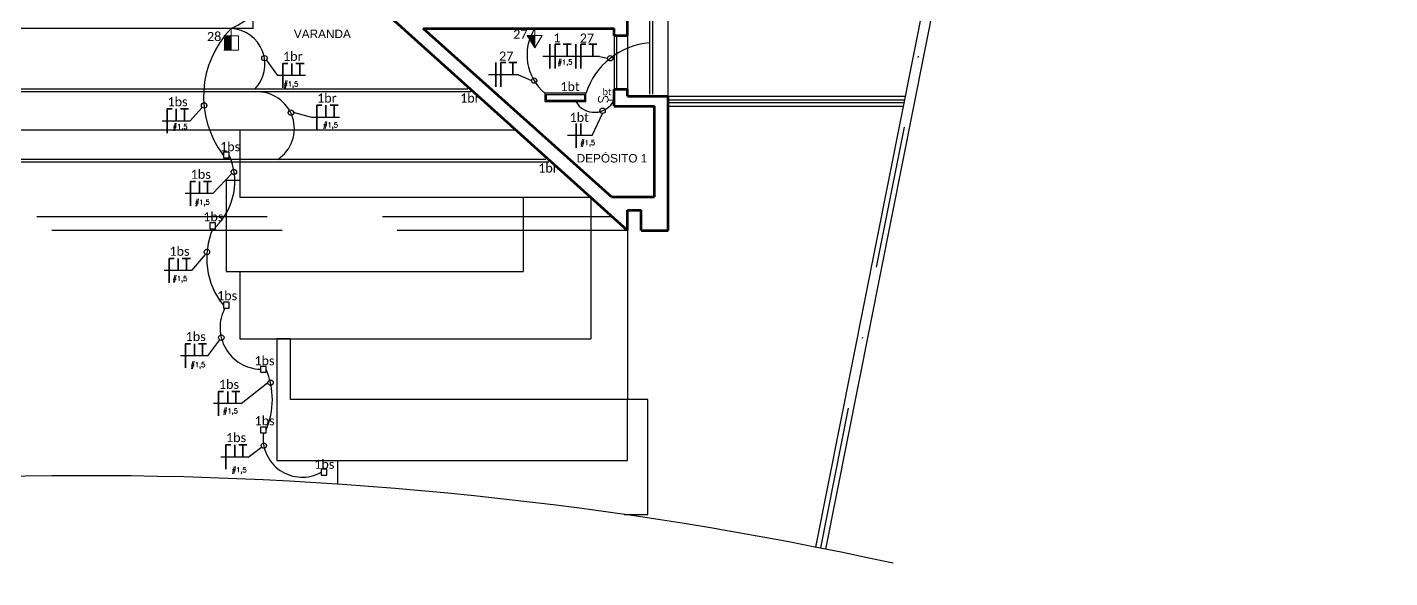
# Model space of a CAD drawing. Header units: millimetres. Extents: x 2775 to 3964, y 1473 to 2314.
# Drawn here: x 2938 to 3043.2, y 2046.6 to 2089.1 of the extents above; entities that cross this region are included whole.
import ezdxf

# ---------------------------------------------------------------- set-up
doc = ezdxf.new("R2010")
doc.units = ezdxf.units.MM
for name, pattern in [('ACAD_ISO02W100', [15, 12, -3]), ('ACAD_ISO04W100', [30, 24, -3, 0, -3]), ('CONTINUO', [0]), ('DASHDOT', [1, 0.5, -0.25, 0, -0.25]), ('DASHDOT2', [0.5, 0.25, -0.125, 0, -0.125]), ('DASHEDX2', [38.1, 25.4, -12.7])]:
    doc.linetypes.add(name, pattern=pattern)
for name, color, linetype in [('01', 254, 'Continuous'), ('02', 7, 'Continuous'), ('04', 4, 'Continuous')]:
    doc.layers.add(name, color=color, linetype=linetype)
for name, color, linetype, lineweight in [('06', 252, 'Continuous', 60), ('EJEL05130C', 130, 'Continuous', 30), ('EJEL0550C', 50, 'Continuous', 35), ('EJEL0580C', 80, 'Continuous', 9), ('EJEL25170C', 170, 'Continuous', 25), ('EJEL25170T', 170, 'ACAD_ISO02W100', 25), ('EJEL25170TP', 10, 'ACAD_ISO04W100', 25), ('Textos Iluminação', 111, 'DASHDOT2', 50)]:
    doc.layers.add(name, color=color, linetype=linetype, lineweight=lineweight)
doc.styles.add('CALIBRI - MUTABILE 25', font='calibri.ttf', dxfattribs={"height": 25})
doc.styles.add('ROMANS', font='romans', dxfattribs={"height": 0.2})
doc.styles.add('SR80', font='SIMPLEX', dxfattribs={"height": 0.1})
doc.styles.get("Standard").update_dxf_attribs({"font": 'arial.ttf'})

# ---------------------------------------------------------------- blocks, each defined once
blk = doc.blocks.new('A$C5CDA3447')
at = {"layer": 'EJEL0580C'}
blk.add_line((6.6, 0), (-6.6, 0), dxfattribs=at)
at = {"layer": 'EJEL0580C', "style": 'SR80'}
blk.add_text('S', height=21.2, rotation=270, dxfattribs=at).set_placement((6.6, 7.4))
blk = doc.blocks.new('A$C30B02EAA')
at = {"layer": 'EJEL0580C'}
h = blk.add_hatch(color=256, dxfattribs=at)
h.dxf.hatch_style = 1
h.paths.add_polyline_path([(0, 0), (0, -16.9), (28.7, 0)])
for p, q in [((0, 0), (-15.9, 0)), ((0, 0), (0, 16.9)), ((0, 16.9), (0, -16.9)), ((0, 16.9), (28.7, 0)), ((28.7, 0), (0, -16.9)), ((0, 0), (28.7, 0))]:
    blk.add_line(p, q, dxfattribs=at)
blk = doc.blocks.new('A$C230E665F')
at = {"layer": 'EJEL0580C'}
h = blk.add_hatch(color=256, dxfattribs=at)
h.dxf.hatch_style = 1
h.paths.add_polyline_path([(47.6, -15.9), (47.6, 0), (15.9, 0), (15.9, -15.9)])
h = blk.add_hatch(color=256, dxfattribs=at)
h.dxf.hatch_style = 1
h.paths.add_polyline_path([(47.6, 0), (15.9, 0), (15.9, -15.9), (47.6, -15.9)])
for p, q in [((0, 0), (47.6, 0)), ((0, 0), (47.6, 0)), ((15.9, 15.9), (47.6, 15.9)), ((15.9, -15.9), (15.9, 15.9)), ((15.9, -15.9), (15.9, 15.9)), ((47.6, -15.9), (47.6, 15.9)), ((47.6, -15.9), (47.6, 15.9))]:
    blk.add_line(p, q, dxfattribs=at)

msp = doc.modelspace()

# ---------------------------------------------------------------- linework, layer by layer
at = {"layer": '01', "linetype": 'DASHDOT', "ltscale": 22}
msp.add_line((2999.29, 2048.88), (3042.81, 2267.81), dxfattribs=at)
at = {"layer": '01', "ltscale": 5}
for p, q in [((2955.47, 2088.97), (2955.47, 2097.3)), ((2955.47, 2088.97), (2928.4, 2088.97)), ((2984.37, 2088.44), (2984.37, 2084.28)), ((2987.5, 2083.76), (3005.82, 2083.76)), ((2987.5, 2083.47), (3005.77, 2083.47)), ((2987.5, 2083.26), (3005.73, 2083.26)), ((2987.5, 2082.98), (3005.67, 2082.98)), ((2954.43, 2081.15), (2954.43, 2075.95)), ((2954.43, 2077.25), (2953.39, 2077.25)), ((2953.39, 2077.25), (2953.39, 2070.22)), ((2954.43, 2075.95), (2981.53, 2075.95)), ((2976.32, 2075.95), (2976.32, 2070.22)), ((2953.39, 2070.22), (2976.32, 2070.22))]:
    msp.add_line(p, q, dxfattribs=at)
at = {"layer": '01', "linetype": 'DASHEDX2', "ltscale": 0.7}
for p, q in [((2983.22, 2074.43), (2924.23, 2074.43)), ((2984.37, 2073.39), (2911.73, 2073.39))]:
    msp.add_line(p, q, dxfattribs=at)
at = {"layer": '01', "color": 40}
for points in [[(2953.61, 2079.42), (2953.17, 2079.42), (2953.17, 2078.98), (2953.61, 2078.98)], [(2952.57, 2073.96), (2952.13, 2073.96), (2952.13, 2073.51), (2952.57, 2073.51)], [(2953.61, 2067.84), (2953.17, 2067.84), (2953.17, 2067.39), (2953.61, 2067.39)], [(2956.48, 2062.89), (2956.03, 2062.89), (2956.03, 2062.45), (2956.48, 2062.45)], [(2956.48, 2058.2), (2956.03, 2058.2), (2956.03, 2057.76), (2956.48, 2057.76)], [(2961.16, 2054.95), (2960.72, 2054.95), (2960.72, 2054.5), (2961.16, 2054.5)]]:
    msp.add_lwpolyline(points, close=True, dxfattribs=at)
at = {"layer": '01', "ltscale": 5}
for points in [[(2981.53, 2075.95), (2981.53, 2065.01)], [(2984.37, 2073.39), (2984.37, 2065.01), (2984.37, 2060.33), (2958.34, 2060.33), (2958.34, 2065.01)], [(2954.43, 2070.22), (2954.43, 2065.01), (2981.53, 2065.01)], [(2958.34, 2065.01), (2957.3, 2065.01), (2957.3, 2055.64), (2984.37, 2055.64), (2984.37, 2060.33)], [(2984.11, 2051.47), (2985.94, 2051.47), (2985.94, 2060.33), (2984.37, 2060.33)], [(2961.98, 2055.64), (2961.98, 2053.81)]]:
    msp.add_lwpolyline(points, dxfattribs=at)
at = {"layer": '02', "ltscale": 5}
for p, q in [((2998.9, 2048.95), (3042.41, 2267.81)), ((2999.67, 2048.79), (3043.21, 2267.81)), ((2897.67, 2081.15), (2975.74, 2081.15))]:
    msp.add_line(p, q, dxfattribs=at)
at = {"layer": '02', "linetype": 'DASHEDX2', "ltscale": 0.7}
msp.add_line((2987.5, 2083.76), (2987.5, 2102.5), dxfattribs=at)
at = {"layer": '02', "color": 40, "ltscale": 15}
for p, q in [((2972.03, 2084.28), (2928.4, 2084.28)), ((2972.26, 2084.07), (2928.4, 2084.07)), ((2978.05, 2078.86), (2928.4, 2078.86)), ((2978.28, 2078.65), (2928.4, 2078.65))]:
    msp.add_line(p, q, dxfattribs=at)
for points in [[(2986.09, 2083.91), (2986.09, 2108.6), (2986.3, 2108.6), (2986.3, 2083.91)], [(2977.98, 2083.34), (2981.16, 2083.34), (2981.16, 2083.97), (2977.98, 2083.97), (2977.98, 2083.34)]]:
    msp.add_lwpolyline(points, dxfattribs=at)
at = {"layer": '02', "ltscale": 5}
msp.add_lwpolyline([(2983.33, 2088.44), (2983.33, 2084.28), (2983.54, 2084.28), (2983.54, 2088.44)], close=True, dxfattribs=at)
at = {"layer": '02', "color": 40, "ltscale": 15}
msp.add_lwpolyline([(2978.09, 2083.45), (2981.06, 2083.45), (2981.06, 2083.86), (2978.09, 2083.86)], close=True, dxfattribs=at)
at = {"layer": '02', "ltscale": 5}
msp.add_arc((2942.44, 1762.86), 291.6, 77.6386, 103.3519, dxfattribs=at)
at = {"layer": '06', "ltscale": 5}
for p, q in [((2984.37, 2073.39), (2965.89, 2090.01)), ((2984.37, 2088.44), (2984.37, 2090.01)), ((2983.14, 2075.99), (2968.6, 2088.97)), ((2968.6, 2088.97), (2983.33, 2088.97)), ((2983.33, 2088.44), (2983.33, 2088.97)), ((2983.33, 2088.44), (2984.37, 2088.44)), ((2983.33, 2082.98), (2983.33, 2084.28)), ((2983.33, 2084.28), (2984.37, 2084.28)), ((2984.37, 2083.76), (2984.37, 2084.28)), ((2984.37, 2083.76), (2987.5, 2083.76)), ((2987.5, 2073.39), (2987.5, 2083.76)), ((2983.33, 2082.98), (2986.46, 2082.98)), ((2986.46, 2075.99), (2986.46, 2082.98)), ((2983.14, 2075.99), (2986.46, 2075.99)), ((2984.37, 2073.39), (2984.37, 2074.95)), ((2984.37, 2074.95), (2985.42, 2074.95)), ((2985.42, 2073.39), (2985.42, 2074.95)), ((2985.42, 2073.39), (2987.5, 2073.39))]:
    msp.add_line(p, q, dxfattribs=at)
at = {"layer": 'EJEL05130C'}
for p, q in [((2982.2, 2086.81), (2977.83, 2086.81)), ((2982.2, 2086.81), (2982.82, 2086.67)), ((2959.5, 2085.33), (2957.37, 2085.33)), ((2975.94, 2085.4), (2973.64, 2085.4)), ((2975.94, 2085.4), (2976.95, 2084.95)), ((2950.58, 2081.82), (2948.44, 2081.82)), ((2962.13, 2082.1), (2960, 2082.1)), ((2981.63, 2080.7), (2982.44, 2082.41)), ((2981.63, 2080.7), (2979.72, 2080.7)), ((2952.36, 2076.23), (2950.23, 2076.23)), ((2950.72, 2070.29), (2948.59, 2070.29)), ((2951.98, 2063.71), (2949.85, 2063.71)), ((2954.54, 2060.02), (2952.41, 2060.02)), ((2955.09, 2055.9), (2952.96, 2055.9))]:
    msp.add_line(p, q, dxfattribs=at)
at = {"layer": 'EJEL05130C', "ltscale": 5}
for p, q in [((2957.37, 2085.33), (2956.5, 2086.55)), ((2950.58, 2081.82), (2951.54, 2082.87)), ((2960, 2082.1), (2958.58, 2082.48)), ((2952.36, 2076.23), (2953.82, 2077.77)), ((2950.72, 2070.29), (2951.8, 2071.54)), ((2951.98, 2063.71), (2952.89, 2064.94)), ((2954.54, 2060.02), (2956.6, 2061.64)), ((2955.09, 2055.9), (2956.12, 2056.65))]:
    msp.add_line(p, q, dxfattribs=at)
for centre in [(2956.34, 2086.68), (2951.68, 2083.03), (2958.38, 2082.48), (2953.98, 2077.9), (2951.9, 2071.72), (2953.01, 2065.11), (2956.81, 2061.64), (2956.29, 2056.78)]:
    msp.add_circle(centre, 0.208, dxfattribs=at)
at = {"layer": 'EJEL05130C'}
for centre in [(2983.03, 2086.67), (2977.16, 2084.95), (2982.44, 2082.62)]:
    msp.add_circle(centre, 0.208, dxfattribs=at)
at = {"layer": 'EJEL0550C', "ltscale": 0.015}
for p, q in [((2978.38, 2085.87), (2978.38, 2087.75)), ((2978.78, 2085.87), (2978.78, 2087.75)), ((2979.71, 2086.81), (2979.71, 2087.75)), ((2980.37, 2085.87), (2980.37, 2087.75)), ((2980.77, 2085.87), (2980.77, 2087.75)), ((2981.7, 2086.81), (2981.7, 2087.75)), ((2957.76, 2084.39), (2957.76, 2086.27)), ((2958.46, 2085.33), (2958.46, 2086.27)), ((2959.08, 2085.33), (2959.08, 2086.27)), ((2974.19, 2084.46), (2974.19, 2086.34)), ((2974.59, 2084.46), (2974.59, 2086.34)), ((2975.52, 2085.4), (2975.52, 2086.34)), ((2948.83, 2080.88), (2948.83, 2082.76)), ((2949.53, 2081.82), (2949.53, 2082.76)), ((2950.16, 2081.82), (2950.16, 2082.76)), ((2960.38, 2081.17), (2960.38, 2083.04)), ((2961.08, 2082.1), (2961.08, 2083.04)), ((2961.71, 2082.1), (2961.71, 2083.04)), ((2980.4, 2079.76), (2980.4, 2081.64)), ((2980.75, 2080.7), (2980.75, 2081.64)), ((2950.62, 2075.29), (2950.62, 2077.17)), ((2951.32, 2076.23), (2951.32, 2077.17)), ((2951.95, 2076.23), (2951.95, 2077.17)), ((2948.98, 2069.35), (2948.98, 2071.22)), ((2949.68, 2070.29), (2949.68, 2071.22)), ((2950.31, 2070.29), (2950.31, 2071.22)), ((2950.24, 2062.77), (2950.24, 2064.64)), ((2950.93, 2063.71), (2950.93, 2064.64)), ((2951.56, 2063.71), (2951.56, 2064.64)), ((2952.8, 2059.08), (2952.8, 2060.96)), ((2953.5, 2060.02), (2953.5, 2060.96)), ((2954.12, 2060.02), (2954.12, 2060.96)), ((2953.35, 2054.96), (2953.35, 2056.84)), ((2954.05, 2055.9), (2954.05, 2056.84)), ((2954.68, 2055.9), (2954.68, 2056.84))]:
    msp.add_line(p, q, dxfattribs=at)
at = {"layer": 'EJEL0550C'}
for p, q in [((2978.78, 2087.75), (2979.17, 2087.75)), ((2979.71, 2087.75), (2979.39, 2087.75)), ((2979.71, 2087.75), (2980.02, 2087.75)), ((2980.77, 2087.75), (2981.16, 2087.75)), ((2981.7, 2087.75), (2981.39, 2087.75)), ((2981.7, 2087.75), (2982.01, 2087.75)), ((2957.76, 2086.27), (2958.15, 2086.27)), ((2959.08, 2086.27), (2958.77, 2086.27)), ((2959.08, 2086.27), (2959.4, 2086.27)), ((2974.59, 2086.34), (2974.98, 2086.34)), ((2975.52, 2086.34), (2975.2, 2086.34)), ((2975.52, 2086.34), (2975.83, 2086.34)), ((2948.83, 2082.76), (2949.22, 2082.76)), ((2950.16, 2082.76), (2949.85, 2082.76)), ((2950.16, 2082.76), (2950.47, 2082.76)), ((2960.38, 2083.04), (2960.77, 2083.04)), ((2961.71, 2083.04), (2961.4, 2083.04)), ((2961.71, 2083.04), (2962.02, 2083.04)), ((2950.62, 2077.17), (2951.01, 2077.17)), ((2951.95, 2077.17), (2951.64, 2077.17)), ((2951.95, 2077.17), (2952.26, 2077.17)), ((2948.98, 2071.22), (2949.37, 2071.22)), ((2950.31, 2071.22), (2949.99, 2071.22)), ((2950.31, 2071.22), (2950.62, 2071.22)), ((2950.24, 2064.64), (2950.62, 2064.64)), ((2951.56, 2064.64), (2951.25, 2064.64)), ((2951.56, 2064.64), (2951.87, 2064.64)), ((2952.8, 2060.96), (2953.19, 2060.96)), ((2954.12, 2060.96), (2953.81, 2060.96)), ((2954.12, 2060.96), (2954.44, 2060.96)), ((2953.35, 2056.84), (2953.74, 2056.84)), ((2954.68, 2056.84), (2954.37, 2056.84)), ((2954.68, 2056.84), (2954.99, 2056.84))]:
    msp.add_line(p, q, dxfattribs=at)
at = {"layer": 'EJEL25170C', "ltscale": 5}
for centre, radius, start, end in [((2953.61, 2086.2), 2.77, 316.1212, 86.7213), ((2980.48, 2086.92), 3.87, 148.1023, 229.7555), ((2986.5, 2082.26), 5.61, 94.2092, 162.324), ((2955.82, 2081.24), 2.83, 302.9691, 93.5027), ((2981.82, 2084.18), 1.68, 210.0547, 333.5839)]:
    msp.add_arc(centre, radius, start, end, dxfattribs=at)
at = {"layer": 'EJEL25170T', "linetype": 'Continuous', "ltscale": 5}
msp.add_arc((2950.78, 2095.3), 7.01, 295.278, 8.2472, dxfattribs=at)
at = {"layer": 'EJEL25170TP', "ltscale": 5}
for centre, radius, start, end in [((2959.15, 2083.73), 7.51, 135.82, 217.1435), ((2949.11, 2077.18), 4.94, 314.5348, 24.1792), ((2957.63, 2071.24), 5.75, 156.7332, 219.1018), ((2956.13, 2065.89), 3.22, 152.1412, 268.3676), ((2951, 2060.33), 5.95, 336.8154, 23.1846), ((2959.26, 2057.37), 3.03, 172.6155, 298.9526)]:
    msp.add_arc(centre, radius, start, end, dxfattribs=at)

# ---------------------------------------------------------------- block references
at = {"layer": 'EJEL0580C'}
for name, p, xscale, yscale, zscale, rotation in [('A$C230E665F', (2953.77, 2088.97), 0.03540283406457956, 0.03540283406457956, 0.03540283406457956, 270), ('A$C30B02EAA', (2977.2, 2088.43), 0.03363269236135059, 0.03363269236135059, 0.03363269236135059, 270), ('A$C5CDA3447', (2983.1, 2083.44), 0.03540283406457956, 0.03540283406457956, 0.03540283406457956, 180)]:
    msp.add_blockref(name, p, dxfattribs=dict(at, xscale=xscale, yscale=yscale, zscale=zscale, rotation=rotation))

# ---------------------------------------------------------------- texts
at = {"layer": '04'}
for s, p in [('VARANDA', (2958.61, 2088.23)), ('DEPÓSITO 1', (2980.44, 2078.63))]:
    msp.add_text(s, height=0.651, dxfattribs=at).set_placement(p)
at = {"layer": 'EJEL0550C', "style": 'ROMANS'}
for p in [(2978.97, 2086.19), (2957.81, 2084.5), (2949.26, 2081.21), (2960.87, 2081.34), (2980.72, 2079.97), (2950.97, 2075.38), (2949.24, 2069.49), (2950.63, 2062.84), (2953.14, 2059.27), (2953.82, 2054.72)]:
    msp.add_text('#1,5', height=0.376, dxfattribs=at).set_placement(p)
at = {"layer": 'Textos Iluminação', "linetype": 'CONTINUO', "style": 'CALIBRI - MUTABILE 25'}
for s, height, p in [('27', 0.701, (2975.54, 2088.18)), ('28', 0.701, (2951.9, 2088)), ('1br', 0.701, (2957.77, 2086.47)), ('1bt', 0.701, (2979.18, 2084.14)), ('1bs', 0.701, (2948.85, 2082.97)), ('1br', 0.701, (2960.4, 2083.25)), ('1br', 0.701, (2971.44, 2083.25)), ('bt', 0.522, (2982.43, 2083.82)), ('1bt', 0.701, (2979.89, 2081.76)), ('1bs', 0.701, (2952.91, 2079.5)), ('1br', 0.701, (2977.47, 2077.85)), ('1bs', 0.701, (2950.64, 2077.37)), ('1bs', 0.701, (2951.61, 2074.09)), ('1bs', 0.701, (2949, 2071.43)), ('1bs', 0.701, (2952.68, 2068)), ('1bs', 0.701, (2950.25, 2064.85)), ('1bs', 0.701, (2955.56, 2062.98)), ('1bs', 0.701, (2952.82, 2061.16)), ('1bs', 0.701, (2955.57, 2058.35)), ('1bs', 0.701, (2953.37, 2057.05)), ('1bs', 0.701, (2960.18, 2054.99))]:
    msp.add_text(s, height=height, dxfattribs=at).set_placement(p)
at = {"layer": 'Textos Iluminação', "ltscale": 100, "char_height": 0.701, "attachment_point": 1, "style": 'CALIBRI - MUTABILE 25'}
for s, insert in [('1', (2978.64, 2088.6)), ('27', (2980.68, 2088.58)), ('27', (2974.45, 2087.19))]:
    msp.add_mtext_dynamic_manual_height_columns(s, width=0.8982, gutter_width=3.27, heights=[0], dxfattribs=dict(at, insert=insert))

doc.saveas('drawing.dxf')
